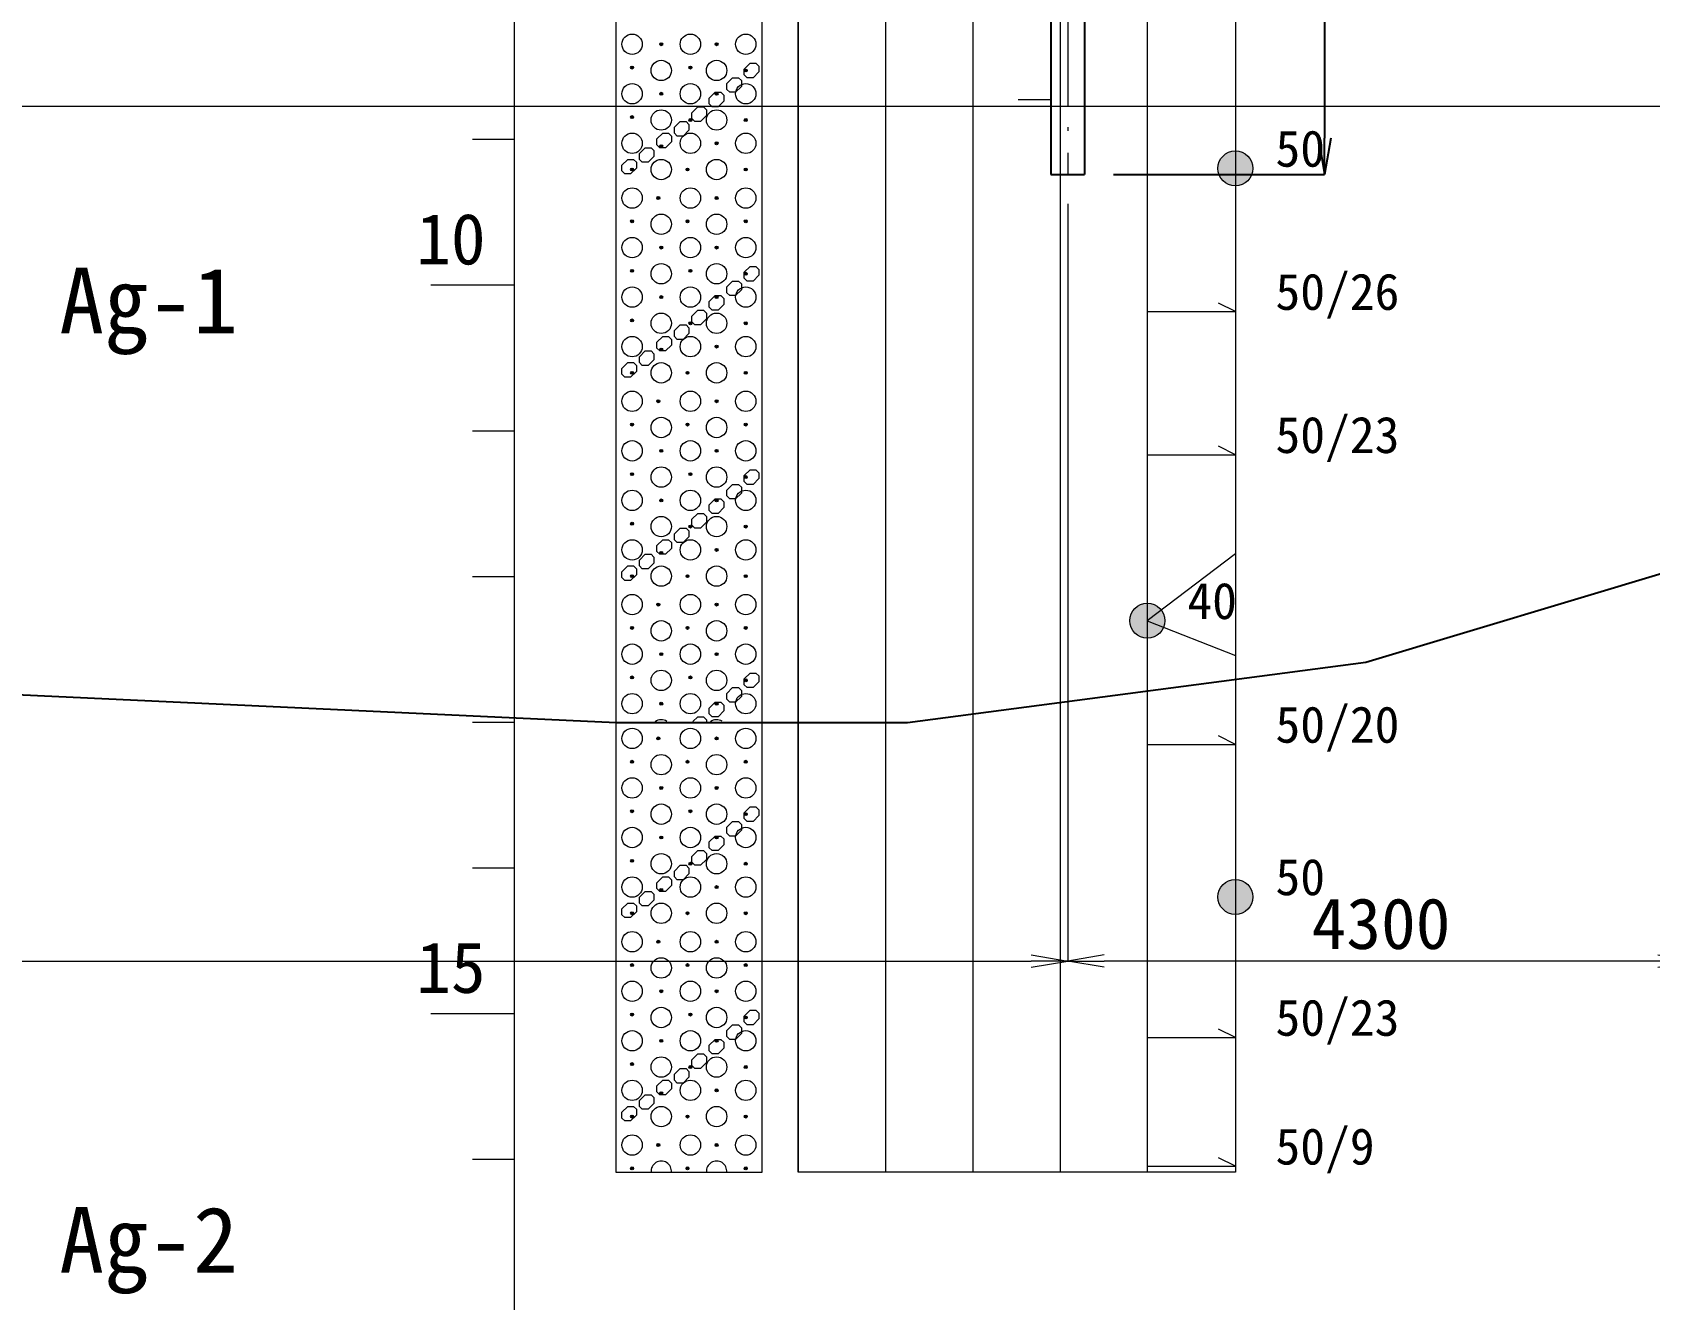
# Model space of a CAD drawing. Header units: millimetres. Extents: x 432273 to 1023813, y -32657 to 705940.
# Drawn here: x 754915 to 766012, y -12146 to -3447 of the extents above; entities that cross this region are included whole.
import ezdxf
from ezdxf.enums import TextEntityAlignment as Align

# ---------------------------------------------------------------- set-up
doc = ezdxf.new("R2010")
doc.units = ezdxf.units.MM
doc.header["$LTSCALE"] = 100
doc.header["$PDSIZE"] = 300
doc.linetypes.add('PS_SOLID', pattern=[0])
doc.linetypes.add('SXF_一点短鎖線', pattern=[9.25, 6, -1.5, 0.25, -1.5])
doc.layers.get('Defpoints').update_dxf_attribs({"color": 153})
for name, color, linetype, lineweight in [('D-BGD-BRG', 8, 'Continuous', 9), ('D-BMK', 2, 'SXF_一点短鎖線', 13), ('D-BYP-STR4', 6, 'Continuous', 25), ('D-STR-DIM', 7, 'Continuous', 13), ('D-STR-HTXT', 7, 'Continuous', 13)]:
    doc.layers.add(name, color=color, linetype=linetype, lineweight=lineweight)
doc.layers.add('D-WORK2', color=11, linetype='Continuous', plot=False)
doc.layers.add('地層線', color=7, linetype='Continuous')
doc.styles.add('MS ゴシック', font='MS Gothic.ttf')
doc.styles.add('MS-Gothic_5', font='MS Gothic.ttf', dxfattribs={"height": 5})
doc.dimstyles.new('DIM-100-F', dxfattribs={"dimscale": 100, "dimtxt": 3.5, "dimasz": 2.5, "dimexe": 0, "dimexo": 2, "dimgap": 0.8, "dimtad": 1, "dimdec": 0, "dimzin": 0, "dimdsep": 46, "dimtxsty": 'MS ゴシック', "dimblk": 'OPEN', "dimcen": 0.1, "dimclrd": 256, "dimclre": 256, "dimclrt": 256, "dimaunit": 1, "dimadec": 4, "dimazin": 0, "dimtfac": 1, "dimtdec": 0, "dimtmove": 2, "dimatfit": 3, "dimldrblk": 'OPEN', "dimfxl": 1, "dimtolj": 1, "dimtzin": 0, "dimlwd": -1, "dimlwe": -1, "dimarcsym": 2})

# ---------------------------------------------------------------- blocks, each defined once
blk = doc.blocks.new('_Open')
at = {"color": 0, "linetype": 'ByBlock', "lineweight": -2}
for p, q in [((-1, 0.167), (0, 0)), ((-1, -0.167), (0, 0)), ((0, 0), (-1, 0))]:
    blk.add_line(p, q, dxfattribs=at)
blk = doc.blocks.new('*D55')
at = {"layer": 'D-STR-DIM', "ltscale": 0.2, "transparency": 16777216}
for p, q in [((766319, -3394), (766319, -9822)), ((762019, -4624), (762019, -9822)), ((766069, -9822), (762269, -9822))]:
    blk.add_line(p, q, dxfattribs=at)
at = {"layer": 'Defpoints', "color": 0, "ltscale": 0.2, "transparency": 16777216}
for p in [(766319, -3194), (762019, -4424), (762019, -9822)]:
    blk.add_point(p, dxfattribs=at)
at = {"layer": 'D-STR-DIM', "ltscale": 0.2, "transparency": 16777216, "xscale": 250, "yscale": 250, "zscale": 250, "rotation": 180}
blk.add_blockref('_Open', (762019, -9822), dxfattribs=at)
at = {"layer": 'D-STR-DIM', "ltscale": 0.2, "transparency": 16777216, "xscale": 250, "yscale": 250, "zscale": 250}
blk.add_blockref('_Open', (766319, -9822), dxfattribs=at)
at = {"layer": 'D-STR-DIM', "ltscale": 0.2, "transparency": 16777216, "insert": (764169, -9567), "char_height": 350, "attachment_point": 5, "style": 'MS ゴシック'}
blk.add_mtext('\\A1;4300', dxfattribs=at)
blk = doc.blocks.new('*D148')
at = {"layer": 'D-STR-DIM', "ltscale": 1500, "transparency": 16777216}
for p, q in [((744219, -2594), (744219, -9822)), ((762019, -4624), (762019, -9822)), ((744469, -9822), (761769, -9822))]:
    blk.add_line(p, q, dxfattribs=at)
at = {"layer": 'Defpoints', "color": 0, "ltscale": 1500, "transparency": 16777216}
for p in [(744219, -2394), (762019, -4424), (762019, -9822)]:
    blk.add_point(p, dxfattribs=at)
at = {"layer": 'D-STR-DIM', "ltscale": 1500, "transparency": 16777216, "xscale": 250, "yscale": 250, "zscale": 250, "rotation": 180}
blk.add_blockref('_Open', (744219, -9822), dxfattribs=at)
at = {"layer": 'D-STR-DIM', "ltscale": 1500, "transparency": 16777216, "xscale": 250, "yscale": 250, "zscale": 250}
blk.add_blockref('_Open', (762019, -9822), dxfattribs=at)
at = {"layer": 'D-STR-DIM', "ltscale": 1500, "transparency": 16777216, "insert": (753119, -9567), "char_height": 350, "attachment_point": 5, "style": 'MS ゴシック'}
blk.add_mtext('\\A1;17800', dxfattribs=at)
blk = doc.blocks.new('*D285')
at = {"layer": 'D-WORK2', "ltscale": 1500, "transparency": 16777216}
for p, q in [((762519, 1406), (763782, 1406)), ((763782, 1156), (763782, -4174)), ((762334, -4424), (763782, -4424))]:
    blk.add_line(p, q, dxfattribs=at)
at = {"layer": 'Defpoints', "color": 0, "ltscale": 1500, "transparency": 16777216}
for p in [(762319, 1406), (762134, -4424), (763782, -4424)]:
    blk.add_point(p, dxfattribs=at)
at = {"layer": 'D-WORK2', "ltscale": 1500, "transparency": 16777216, "xscale": 250, "yscale": 250, "zscale": 250}
for p, rotation in [((763782, 1406), 90), ((763782, -4424), 270)]:
    blk.add_blockref('_Open', p, dxfattribs=dict(at, rotation=rotation))
at = {"layer": 'D-WORK2', "ltscale": 1500, "transparency": 16777216, "insert": (763527, -1509), "char_height": 350, "attachment_point": 5, "rotation": 90, "style": 'MS ゴシック'}
blk.add_mtext('\\A1;5830', dxfattribs=at)

msp = doc.modelspace()

# ---------------------------------------------------------------- hatches: boundary and pattern name
at = {"layer": 'D-BGD-BRG', "linetype": 'PS_SOLID'}
for points in [[(759239.9, -3529.2, 1), (759219.9, -3529.2, 1)], [(759619.9, -3529.2, 1), (759599.9, -3529.2, 1)], [(759039.9, -3689.2, 1), (759019.9, -3689.2, 1)], [(759439.9, -3689.2, 1), (759419.9, -3689.2, 1)], [(759819.9, -3709.2, 1), (759799.9, -3709.2, 1)], [(759239.9, -3869.2, 1), (759219.9, -3869.2, 1)], [(759619.9, -3869.2, 1), (759599.9, -3869.2, 1)], [(759039.9, -4029.2, 1), (759019.9, -4029.2, 1)], [(759439.9, -4049.2, 1), (759419.9, -4049.2, 1)], [(759819.9, -4049.2, 1), (759799.9, -4049.2, 1)], [(759619.9, -4209.2, 1), (759599.9, -4209.2, 1)], [(759239.9, -4229.2, 1), (759219.9, -4229.2, 1)], [(763289.9, -4381.6, 1), (763049.9, -4381.6, 1)], [(759039.9, -4389.2, 1), (759019.9, -4389.2, 1)], [(759419.9, -4389.2, 1), (759399.9, -4389.2, 1)], [(759819.9, -4389.2, 1), (759799.9, -4389.2, 1)], [(759219.9, -4584.6, 1), (759199.9, -4584.6, 1)], [(759619.9, -4584.6, 1), (759599.9, -4584.6, 1)], [(759039.9, -4744.6, 1), (759019.9, -4744.6, 1)], [(759419.9, -4744.6, 1), (759399.9, -4744.6, 1)], [(759819.9, -4744.6, 1), (759799.9, -4744.6, 1)], [(759239.9, -4924.6, 1), (759219.9, -4924.6, 1)], [(759619.9, -4924.6, 1), (759599.9, -4924.6, 1)], [(759039.9, -5084.6, 1), (759019.9, -5084.6, 1)], [(759439.9, -5084.6, 1), (759419.9, -5084.6, 1)], [(759819.9, -5104.6, 1), (759799.9, -5104.6, 1)], [(759239.9, -5264.6, 1), (759219.9, -5264.6, 1)], [(759619.9, -5264.6, 1), (759599.9, -5264.6, 1)], [(759039.9, -5424.6, 1), (759019.9, -5424.6, 1)], [(759439.9, -5444.6, 1), (759419.9, -5444.6, 1)], [(759819.9, -5444.6, 1), (759799.9, -5444.6, 1)], [(759239.9, -5624.6, 1), (759219.9, -5624.6, 1)], [(759619.9, -5604.6, 1), (759599.9, -5604.6, 1)], [(759039.9, -5784.6, 1), (759019.9, -5784.6, 1)], [(759419.9, -5784.6, 1), (759399.9, -5784.6, 1)], [(759819.9, -5784.6, 1), (759799.9, -5784.6, 1)], [(759219.9, -5979.9, 1), (759199.9, -5979.9, 1)], [(759619.9, -5979.9, 1), (759599.9, -5979.9, 1)], [(759039.9, -6139.9, 1), (759019.9, -6139.9, 1)], [(759419.9, -6139.9, 1), (759399.9, -6139.9, 1)], [(759819.9, -6139.9, 1), (759799.9, -6139.9, 1)], [(759239.9, -6319.9, 1), (759219.9, -6319.9, 1)], [(759619.9, -6319.9, 1), (759599.9, -6319.9, 1)], [(759039.9, -6479.9, 1), (759019.9, -6479.9, 1)], [(759439.9, -6479.9, 1), (759419.9, -6479.9, 1)], [(759819.9, -6499.9, 1), (759799.9, -6499.9, 1)], [(759239.9, -6659.9, 1), (759219.9, -6659.9, 1)], [(759619.9, -6659.9, 1), (759599.9, -6659.9, 1)], [(759039.9, -6819.9, 1), (759019.9, -6819.9, 1)], [(759439.9, -6839.9, 1), (759419.9, -6839.9, 1)], [(759819.9, -6839.9, 1), (759799.9, -6839.9, 1)], [(759619.9, -6999.9, 1), (759599.9, -6999.9, 1)], [(759239.9, -7019.9, 1), (759219.9, -7019.9, 1)], [(759039.9, -7179.9, 1), (759019.9, -7179.9, 1)], [(759419.9, -7179.9, 1), (759399.9, -7179.9, 1)], [(759819.9, -7179.9, 1), (759799.9, -7179.9, 1)], [(759219.9, -7375.3, 1), (759199.9, -7375.3, 1)], [(759619.9, -7375.3, 1), (759599.9, -7375.3, 1)], [(762685.2, -7486.2, 1), (762445.2, -7486.2, 1)], [(759039.9, -7535.3, 1), (759019.9, -7535.3, 1)], [(759419.9, -7535.3, 1), (759399.9, -7535.3, 1)], [(759819.9, -7535.3, 1), (759799.9, -7535.3, 1)], [(759239.9, -7715.3, 1), (759219.9, -7715.3, 1)], [(759619.9, -7715.3, 1), (759599.9, -7715.3, 1)], [(759039.9, -7875.3, 1), (759019.9, -7875.3, 1)], [(759439.9, -7875.3, 1), (759419.9, -7875.3, 1)], [(759819.9, -7895.3, 1), (759799.9, -7895.3, 1)], [(759239.9, -8055.3, 1), (759219.9, -8055.3, 1)], [(759619.9, -8055.3, 1), (759599.9, -8055.3, 1)], [(759219.9, -8293.9, 1), (759199.9, -8293.9, 1)], [(759619.9, -8293.9, 1), (759599.9, -8293.9, 1)], [(759039.9, -8453.9, 1), (759019.9, -8453.9, 1)], [(759419.9, -8453.9, 1), (759399.9, -8453.9, 1)], [(759819.9, -8453.9, 1), (759799.9, -8453.9, 1)], [(759239.9, -8633.9, 1), (759219.9, -8633.9, 1)], [(759619.9, -8633.9, 1), (759599.9, -8633.9, 1)], [(759039.9, -8793.9, 1), (759019.9, -8793.9, 1)], [(759439.9, -8793.9, 1), (759419.9, -8793.9, 1)], [(759819.9, -8813.9, 1), (759799.9, -8813.9, 1)], [(759239.9, -8973.9, 1), (759219.9, -8973.9, 1)], [(759619.9, -8973.9, 1), (759599.9, -8973.9, 1)], [(759039.9, -9133.9, 1), (759019.9, -9133.9, 1)], [(759439.9, -9153.9, 1), (759419.9, -9153.9, 1)], [(759819.9, -9153.9, 1), (759799.9, -9153.9, 1)], [(759619.9, -9313.9, 1), (759599.9, -9313.9, 1)], [(763289.9, -9381.6, 1), (763049.9, -9381.6, 1)], [(759239.9, -9333.9, 1), (759219.9, -9333.9, 1)], [(759039.9, -9493.9, 1), (759019.9, -9493.9, 1)], [(759419.9, -9493.9, 1), (759399.9, -9493.9, 1)], [(759819.9, -9493.9, 1), (759799.9, -9493.9, 1)], [(759219.9, -9689.2, 1), (759199.9, -9689.2, 1)], [(759619.9, -9689.2, 1), (759599.9, -9689.2, 1)], [(759039.9, -9849.2, 1), (759019.9, -9849.2, 1)], [(759419.9, -9849.2, 1), (759399.9, -9849.2, 1)], [(759819.9, -9849.2, 1), (759799.9, -9849.2, 1)], [(759239.9, -10029.2, 1), (759219.9, -10029.2, 1)], [(759619.9, -10029.2, 1), (759599.9, -10029.2, 1)], [(759039.9, -10189.2, 1), (759019.9, -10189.2, 1)], [(759439.9, -10189.2, 1), (759419.9, -10189.2, 1)], [(759819.9, -10209.2, 1), (759799.9, -10209.2, 1)], [(759239.9, -10369.2, 1), (759219.9, -10369.2, 1)], [(759619.9, -10369.2, 1), (759599.9, -10369.2, 1)], [(759039.9, -10529.2, 1), (759019.9, -10529.2, 1)], [(759439.9, -10549.2, 1), (759419.9, -10549.2, 1)], [(759819.9, -10549.2, 1), (759799.9, -10549.2, 1)], [(759239.9, -10729.2, 1), (759219.9, -10729.2, 1)], [(759619.9, -10709.2, 1), (759599.9, -10709.2, 1)], [(759039.9, -10889.2, 1), (759019.9, -10889.2, 1)], [(759419.9, -10889.2, 1), (759399.9, -10889.2, 1)], [(759819.9, -10889.2, 1), (759799.9, -10889.2, 1)], [(759219.9, -11084.6, 1), (759199.9, -11084.6, 1)], [(759619.9, -11084.6, 1), (759599.9, -11084.6, 1)], [(759039.9, -11244.6, 1), (759019.9, -11244.6, 1)], [(759419.9, -11244.6, 1), (759399.9, -11244.6, 1)], [(759819.9, -11244.6, 1), (759799.9, -11244.6, 1)]]:
    msp.add_hatch(color=256, dxfattribs=at).paths.add_polyline_path(points)

# ---------------------------------------------------------------- linework, layer by layer
for p, q in [((760169.9, -11271.1), (760169.9, 4816.1)), ((763169.9, 4816.1), (763169.9, -11271.1)), ((758219.9, -4183.9), (757934.9, -4183.9)), ((758219.9, -5183.9), (757649.9, -5183.9)), ((758219.9, -6183.9), (757934.9, -6183.9)), ((758219.9, -7183.9), (757934.9, -7183.9)), ((758219.9, -8183.9), (757934.9, -8183.9)), ((758219.9, -9183.9), (757934.9, -9183.9)), ((758219.9, -9183.9), (757934.9, -9183.9)), ((758219.9, -10183.9), (757649.9, -10183.9)), ((758219.9, -10183.9), (757649.9, -10183.9)), ((758219.9, -11183.9), (757934.9, -11183.9)), ((758219.9, -11183.9), (757934.9, -11183.9)), ((763169.9, -11271.1), (760169.9, -11271.1))]:
    msp.add_line(p, q, dxfattribs=at)
for points in [[(758219.9, 4816.1), (758219.9, -15183.9)], [(758919.9, -11273.9), (758919.9, 4816.1)], [(759919.9, 4816.1), (759919.9, -11273.9)], [(760169.9, 4816.1), (760169.9, -11271.1)], [(760768.7, 4816.1), (760768.7, -11271.1)], [(761367.5, 4816.1), (761367.5, -11271.1)], [(761966.4, 4816.1), (761966.4, -11271.1)], [(762565.2, 4816.1), (762565.2, -11271.1)], [(763169.9, 4816.1), (763169.9, -11271.1)], [(759799.9, -3699.2), (759839.9, -3659.2)], [(759839.9, -3659.2), (759879.9, -3659.2)], [(759879.9, -3659.2), (759899.9, -3679.2)], [(759679.9, -3799.2), (759719.9, -3759.2)], [(759719.9, -3759.2), (759759.9, -3759.2)], [(759759.9, -3759.2), (759779.9, -3779.2)], [(759799.9, -3739.2), (759799.9, -3699.2)], [(759819.9, -3759.2), (759799.9, -3739.2)], [(759859.9, -3759.2), (759819.9, -3759.2)], [(759899.9, -3719.2), (759859.9, -3759.2)], [(759899.9, -3679.2), (759899.9, -3719.2)], [(759559.9, -3899.2), (759599.9, -3859.2)], [(759599.9, -3859.2), (759639.9, -3859.2)], [(759639.9, -3859.2), (759659.9, -3879.2)], [(759659.9, -3879.2), (759659.9, -3919.2)], [(759679.9, -3839.2), (759679.9, -3799.2)], [(759699.9, -3859.2), (759679.9, -3839.2)], [(759739.9, -3859.2), (759699.9, -3859.2)], [(759779.9, -3819.2), (759739.9, -3859.2)], [(759779.9, -3779.2), (759779.9, -3819.2)], [(759439.9, -3999.2), (759479.9, -3959.2)], [(759479.9, -3959.2), (759519.9, -3959.2)], [(759519.9, -3959.2), (759539.9, -3979.2)], [(759539.9, -3979.2), (759539.9, -4019.2)], [(759559.9, -3939.2), (759559.9, -3899.2)], [(759579.9, -3959.2), (759559.9, -3939.2)], [(759619.9, -3959.2), (759579.9, -3959.2)], [(759659.9, -3919.2), (759619.9, -3959.2)], [(759319.9, -4099.2), (759359.9, -4059.2)], [(759319.9, -4139.2), (759319.9, -4099.2)], [(759359.9, -4059.2), (759399.9, -4059.2)], [(759399.9, -4059.2), (759419.9, -4079.2)], [(759419.9, -4079.2), (759419.9, -4119.2)], [(759439.9, -4039.2), (759439.9, -3999.2)], [(759459.9, -4059.2), (759439.9, -4039.2)], [(759499.9, -4059.2), (759459.9, -4059.2)], [(759539.9, -4019.2), (759499.9, -4059.2)], [(759199.9, -4179.2), (759239.9, -4139.2)], [(759199.9, -4219.2), (759199.9, -4179.2)], [(759239.9, -4139.2), (759279.9, -4139.2)], [(759299.9, -4199.2), (759259.9, -4239.2)], [(759279.9, -4139.2), (759299.9, -4159.2)], [(759299.9, -4159.2), (759299.9, -4199.2)], [(759339.9, -4159.2), (759319.9, -4139.2)], [(759379.9, -4159.2), (759339.9, -4159.2)], [(759419.9, -4119.2), (759379.9, -4159.2)], [(758959.9, -4359.2), (758999.9, -4319.2)], [(758999.9, -4319.2), (759039.9, -4319.2)], [(759039.9, -4319.2), (759059.9, -4339.2)], [(759079.9, -4279.2), (759119.9, -4239.2)], [(759079.9, -4319.2), (759079.9, -4279.2)], [(759099.9, -4339.2), (759079.9, -4319.2)], [(759119.9, -4239.2), (759159.9, -4239.2)], [(759179.9, -4299.2), (759139.9, -4339.2)], [(759159.9, -4239.2), (759179.9, -4259.2)], [(759179.9, -4259.2), (759179.9, -4299.2)], [(759219.9, -4239.2), (759199.9, -4219.2)], [(759259.9, -4239.2), (759219.9, -4239.2)], [(758959.9, -4399.2), (758959.9, -4359.2)], [(758979.9, -4419.2), (758959.9, -4399.2)], [(759019.9, -4419.2), (758979.9, -4419.2)], [(759059.9, -4379.2), (759019.9, -4419.2)], [(759059.9, -4339.2), (759059.9, -4379.2)], [(759139.9, -4339.2), (759099.9, -4339.2)], [(759799.9, -5094.6), (759839.9, -5054.6)], [(759799.9, -5134.6), (759799.9, -5094.6)], [(759839.9, -5054.6), (759879.9, -5054.6)], [(759879.9, -5054.6), (759899.9, -5074.6)], [(759899.9, -5074.6), (759899.9, -5114.6)], [(759679.9, -5194.6), (759719.9, -5154.6)], [(759679.9, -5234.6), (759679.9, -5194.6)], [(759719.9, -5154.6), (759759.9, -5154.6)], [(759779.9, -5214.6), (759739.9, -5254.6)], [(759759.9, -5154.6), (759779.9, -5174.6)], [(759779.9, -5174.6), (759779.9, -5214.6)], [(759819.9, -5154.6), (759799.9, -5134.6)], [(759859.9, -5154.6), (759819.9, -5154.6)], [(759899.9, -5114.6), (759859.9, -5154.6)], [(759559.9, -5294.6), (759599.9, -5254.6)], [(759559.9, -5334.6), (759559.9, -5294.6)], [(759599.9, -5254.6), (759639.9, -5254.6)], [(759659.9, -5314.6), (759619.9, -5354.6)], [(759639.9, -5254.6), (759659.9, -5274.6)], [(759659.9, -5274.6), (759659.9, -5314.6)], [(759699.9, -5254.6), (759679.9, -5234.6)], [(759739.9, -5254.6), (759699.9, -5254.6)], [(762571, -5364.1), (763169.9, -5364.1), (763053.6, -5306)], [(759439.9, -5394.6), (759479.9, -5354.6)], [(759439.9, -5434.6), (759439.9, -5394.6)], [(759459.9, -5454.6), (759439.9, -5434.6)], [(759479.9, -5354.6), (759519.9, -5354.6)], [(759539.9, -5414.6), (759499.9, -5454.6)], [(759519.9, -5354.6), (759539.9, -5374.6)], [(759539.9, -5374.6), (759539.9, -5414.6)], [(759579.9, -5354.6), (759559.9, -5334.6)], [(759619.9, -5354.6), (759579.9, -5354.6)], [(759199.9, -5574.6), (759239.9, -5534.6)], [(759239.9, -5534.6), (759279.9, -5534.6)], [(759279.9, -5534.6), (759299.9, -5554.6)], [(759319.9, -5494.6), (759359.9, -5454.6)], [(759319.9, -5534.6), (759319.9, -5494.6)], [(759339.9, -5554.6), (759319.9, -5534.6)], [(759359.9, -5454.6), (759399.9, -5454.6)], [(759419.9, -5514.6), (759379.9, -5554.6)], [(759399.9, -5454.6), (759419.9, -5474.6)], [(759419.9, -5474.6), (759419.9, -5514.6)], [(759499.9, -5454.6), (759459.9, -5454.6)], [(759079.9, -5674.6), (759119.9, -5634.6)], [(759119.9, -5634.6), (759159.9, -5634.6)], [(759159.9, -5634.6), (759179.9, -5654.6)], [(759179.9, -5654.6), (759179.9, -5694.6)], [(759199.9, -5614.6), (759199.9, -5574.6)], [(759219.9, -5634.6), (759199.9, -5614.6)], [(759259.9, -5634.6), (759219.9, -5634.6)], [(759299.9, -5594.6), (759259.9, -5634.6)], [(759299.9, -5554.6), (759299.9, -5594.6)], [(759379.9, -5554.6), (759339.9, -5554.6)], [(758959.9, -5754.6), (758999.9, -5714.6)], [(758959.9, -5794.6), (758959.9, -5754.6)], [(758999.9, -5714.6), (759039.9, -5714.6)], [(759039.9, -5714.6), (759059.9, -5734.6)], [(759059.9, -5734.6), (759059.9, -5774.6)], [(759079.9, -5714.6), (759079.9, -5674.6)], [(759099.9, -5734.6), (759079.9, -5714.6)], [(759139.9, -5734.6), (759099.9, -5734.6)], [(759179.9, -5694.6), (759139.9, -5734.6)], [(758979.9, -5814.6), (758959.9, -5794.6)], [(759019.9, -5814.6), (758979.9, -5814.6)], [(759059.9, -5774.6), (759019.9, -5814.6)], [(762571, -6346.7), (763169.9, -6346.7), (763053.6, -6288.5)], [(759799.9, -6489.9), (759839.9, -6449.9)], [(759799.9, -6529.9), (759799.9, -6489.9)], [(759819.9, -6549.9), (759799.9, -6529.9)], [(759839.9, -6449.9), (759879.9, -6449.9)], [(759899.9, -6509.9), (759859.9, -6549.9)], [(759879.9, -6449.9), (759899.9, -6469.9)], [(759899.9, -6469.9), (759899.9, -6509.9)], [(759559.9, -6689.9), (759599.9, -6649.9)], [(759599.9, -6649.9), (759639.9, -6649.9)], [(759639.9, -6649.9), (759659.9, -6669.9)], [(759679.9, -6589.9), (759719.9, -6549.9)], [(759679.9, -6629.9), (759679.9, -6589.9)], [(759699.9, -6649.9), (759679.9, -6629.9)], [(759739.9, -6649.9), (759699.9, -6649.9)], [(759719.9, -6549.9), (759759.9, -6549.9)], [(759779.9, -6609.9), (759739.9, -6649.9)], [(759759.9, -6549.9), (759779.9, -6569.9)], [(759779.9, -6569.9), (759779.9, -6609.9)], [(759859.9, -6549.9), (759819.9, -6549.9)], [(759439.9, -6789.9), (759479.9, -6749.9)], [(759479.9, -6749.9), (759519.9, -6749.9)], [(759519.9, -6749.9), (759539.9, -6769.9)], [(759559.9, -6729.9), (759559.9, -6689.9)], [(759579.9, -6749.9), (759559.9, -6729.9)], [(759619.9, -6749.9), (759579.9, -6749.9)], [(759659.9, -6709.9), (759619.9, -6749.9)], [(759659.9, -6669.9), (759659.9, -6709.9)], [(759319.9, -6889.9), (759359.9, -6849.9)], [(759359.9, -6849.9), (759399.9, -6849.9)], [(759399.9, -6849.9), (759419.9, -6869.9)], [(759419.9, -6869.9), (759419.9, -6909.9)], [(759439.9, -6829.9), (759439.9, -6789.9)], [(759459.9, -6849.9), (759439.9, -6829.9)], [(759499.9, -6849.9), (759459.9, -6849.9)], [(759539.9, -6809.9), (759499.9, -6849.9)], [(759539.9, -6769.9), (759539.9, -6809.9)], [(759199.9, -6969.9), (759239.9, -6929.9)], [(759199.9, -7009.9), (759199.9, -6969.9)], [(759239.9, -6929.9), (759279.9, -6929.9)], [(759299.9, -6989.9), (759259.9, -7029.9)], [(759279.9, -6929.9), (759299.9, -6949.9)], [(759299.9, -6949.9), (759299.9, -6989.9)], [(759319.9, -6929.9), (759319.9, -6889.9)], [(759339.9, -6949.9), (759319.9, -6929.9)], [(759379.9, -6949.9), (759339.9, -6949.9)], [(759419.9, -6909.9), (759379.9, -6949.9)], [(759079.9, -7069.9), (759119.9, -7029.9)], [(759079.9, -7109.9), (759079.9, -7069.9)], [(759119.9, -7029.9), (759159.9, -7029.9)], [(759179.9, -7089.9), (759139.9, -7129.9)], [(759159.9, -7029.9), (759179.9, -7049.9)], [(759179.9, -7049.9), (759179.9, -7089.9)], [(759219.9, -7029.9), (759199.9, -7009.9)], [(759259.9, -7029.9), (759219.9, -7029.9)], [(763169.9, -7026.9), (762565.2, -7486.2)], [(758959.9, -7149.9), (758999.9, -7109.9)], [(758959.9, -7189.9), (758959.9, -7149.9)], [(758979.9, -7209.9), (758959.9, -7189.9)], [(759019.9, -7209.9), (758979.9, -7209.9)], [(758999.9, -7109.9), (759039.9, -7109.9)], [(759059.9, -7169.9), (759019.9, -7209.9)], [(759039.9, -7109.9), (759059.9, -7129.9)], [(759059.9, -7129.9), (759059.9, -7169.9)], [(759099.9, -7129.9), (759079.9, -7109.9)], [(759139.9, -7129.9), (759099.9, -7129.9)], [(762565.2, -7486.2), (763169.9, -7724.6)], [(759799.9, -7885.3), (759839.9, -7845.3)], [(759839.9, -7845.3), (759879.9, -7845.3)], [(759879.9, -7845.3), (759899.9, -7865.3)], [(759899.9, -7865.3), (759899.9, -7905.3)], [(759679.9, -7985.3), (759719.9, -7945.3)], [(759679.9, -8025.3), (759679.9, -7985.3)], [(759719.9, -7945.3), (759759.9, -7945.3)], [(759759.9, -7945.3), (759779.9, -7965.3)], [(759779.9, -7965.3), (759779.9, -8005.3)], [(759799.9, -7925.3), (759799.9, -7885.3)], [(759819.9, -7945.3), (759799.9, -7925.3)], [(759859.9, -7945.3), (759819.9, -7945.3)], [(759899.9, -7905.3), (759859.9, -7945.3)], [(759559.9, -8085.3), (759599.9, -8045.3)], [(759559.9, -8125.3), (759559.9, -8085.3)], [(759599.9, -8045.3), (759639.9, -8045.3)], [(759639.9, -8045.3), (759659.9, -8065.3)], [(759659.9, -8065.3), (759659.9, -8105.3)], [(759699.9, -8045.3), (759679.9, -8025.3)], [(759739.9, -8045.3), (759699.9, -8045.3)], [(759779.9, -8005.3), (759739.9, -8045.3)], [(758919.9, -8183.9), (759919.9, -8183.9)], [(759447.1, -8178.1), (759479.9, -8145.3)], [(759479.9, -8145.3), (759519.9, -8145.3)], [(759519.9, -8145.3), (759539.9, -8165.3)], [(759539.9, -8165.3), (759539.9, -8178.1)], [(759579.9, -8145.3), (759559.9, -8125.3)], [(759619.9, -8145.3), (759579.9, -8145.3)], [(759659.9, -8105.3), (759619.9, -8145.3)], [(762571, -8335), (763169.9, -8335), (763053.6, -8276.9)], [(759799.9, -8803.9), (759839.9, -8763.9)], [(759839.9, -8763.9), (759879.9, -8763.9)], [(759879.9, -8763.9), (759899.9, -8783.9)], [(759679.9, -8903.9), (759719.9, -8863.9)], [(759719.9, -8863.9), (759759.9, -8863.9)], [(759759.9, -8863.9), (759779.9, -8883.9)], [(759799.9, -8843.9), (759799.9, -8803.9)], [(759819.9, -8863.9), (759799.9, -8843.9)], [(759859.9, -8863.9), (759819.9, -8863.9)], [(759899.9, -8823.9), (759859.9, -8863.9)], [(759899.9, -8783.9), (759899.9, -8823.9)], [(759559.9, -9003.9), (759599.9, -8963.9)], [(759599.9, -8963.9), (759639.9, -8963.9)], [(759639.9, -8963.9), (759659.9, -8983.9)], [(759659.9, -8983.9), (759659.9, -9023.9)], [(759679.9, -8943.9), (759679.9, -8903.9)], [(759699.9, -8963.9), (759679.9, -8943.9)], [(759739.9, -8963.9), (759699.9, -8963.9)], [(759779.9, -8923.9), (759739.9, -8963.9)], [(759779.9, -8883.9), (759779.9, -8923.9)], [(759439.9, -9103.9), (759479.9, -9063.9)], [(759479.9, -9063.9), (759519.9, -9063.9)], [(759519.9, -9063.9), (759539.9, -9083.9)], [(759539.9, -9083.9), (759539.9, -9123.9)], [(759559.9, -9043.9), (759559.9, -9003.9)], [(759579.9, -9063.9), (759559.9, -9043.9)], [(759619.9, -9063.9), (759579.9, -9063.9)], [(759659.9, -9023.9), (759619.9, -9063.9)], [(759319.9, -9203.9), (759359.9, -9163.9)], [(759319.9, -9243.9), (759319.9, -9203.9)], [(759359.9, -9163.9), (759399.9, -9163.9)], [(759399.9, -9163.9), (759419.9, -9183.9)], [(759419.9, -9183.9), (759419.9, -9223.9)], [(759439.9, -9143.9), (759439.9, -9103.9)], [(759459.9, -9163.9), (759439.9, -9143.9)], [(759499.9, -9163.9), (759459.9, -9163.9)], [(759539.9, -9123.9), (759499.9, -9163.9)], [(759199.9, -9283.9), (759239.9, -9243.9)], [(759199.9, -9323.9), (759199.9, -9283.9)], [(759239.9, -9243.9), (759279.9, -9243.9)], [(759299.9, -9303.9), (759259.9, -9343.9)], [(759279.9, -9243.9), (759299.9, -9263.9)], [(759299.9, -9263.9), (759299.9, -9303.9)], [(759339.9, -9263.9), (759319.9, -9243.9)], [(759379.9, -9263.9), (759339.9, -9263.9)], [(759419.9, -9223.9), (759379.9, -9263.9)], [(758959.9, -9463.9), (758999.9, -9423.9)], [(758999.9, -9423.9), (759039.9, -9423.9)], [(759039.9, -9423.9), (759059.9, -9443.9)], [(759079.9, -9383.9), (759119.9, -9343.9)], [(759079.9, -9423.9), (759079.9, -9383.9)], [(759099.9, -9443.9), (759079.9, -9423.9)], [(759119.9, -9343.9), (759159.9, -9343.9)], [(759179.9, -9403.9), (759139.9, -9443.9)], [(759159.9, -9343.9), (759179.9, -9363.9)], [(759179.9, -9363.9), (759179.9, -9403.9)], [(759219.9, -9343.9), (759199.9, -9323.9)], [(759259.9, -9343.9), (759219.9, -9343.9)], [(758959.9, -9503.9), (758959.9, -9463.9)], [(758979.9, -9523.9), (758959.9, -9503.9)], [(759019.9, -9523.9), (758979.9, -9523.9)], [(759059.9, -9483.9), (759019.9, -9523.9)], [(759059.9, -9443.9), (759059.9, -9483.9)], [(759139.9, -9443.9), (759099.9, -9443.9)], [(759799.9, -10199.2), (759839.9, -10159.2)], [(759799.9, -10239.2), (759799.9, -10199.2)], [(759839.9, -10159.2), (759879.9, -10159.2)], [(759879.9, -10159.2), (759899.9, -10179.2)], [(759899.9, -10179.2), (759899.9, -10219.2)], [(759679.9, -10299.2), (759719.9, -10259.2)], [(759679.9, -10339.2), (759679.9, -10299.2)], [(759719.9, -10259.2), (759759.9, -10259.2)], [(759779.9, -10319.2), (759739.9, -10359.2)], [(759759.9, -10259.2), (759779.9, -10279.2)], [(759779.9, -10279.2), (759779.9, -10319.2)], [(759819.9, -10259.2), (759799.9, -10239.2)], [(759859.9, -10259.2), (759819.9, -10259.2)], [(759899.9, -10219.2), (759859.9, -10259.2)], [(762571, -10346.7), (763169.9, -10346.7), (763053.6, -10288.5)], [(759559.9, -10399.2), (759599.9, -10359.2)], [(759559.9, -10439.2), (759559.9, -10399.2)], [(759599.9, -10359.2), (759639.9, -10359.2)], [(759659.9, -10419.2), (759619.9, -10459.2)], [(759639.9, -10359.2), (759659.9, -10379.2)], [(759659.9, -10379.2), (759659.9, -10419.2)], [(759699.9, -10359.2), (759679.9, -10339.2)], [(759739.9, -10359.2), (759699.9, -10359.2)], [(759439.9, -10499.2), (759479.9, -10459.2)], [(759439.9, -10539.2), (759439.9, -10499.2)], [(759459.9, -10559.2), (759439.9, -10539.2)], [(759479.9, -10459.2), (759519.9, -10459.2)], [(759539.9, -10519.2), (759499.9, -10559.2)], [(759519.9, -10459.2), (759539.9, -10479.2)], [(759539.9, -10479.2), (759539.9, -10519.2)], [(759579.9, -10459.2), (759559.9, -10439.2)], [(759619.9, -10459.2), (759579.9, -10459.2)], [(759199.9, -10679.2), (759239.9, -10639.2)], [(759239.9, -10639.2), (759279.9, -10639.2)], [(759279.9, -10639.2), (759299.9, -10659.2)], [(759319.9, -10599.2), (759359.9, -10559.2)], [(759319.9, -10639.2), (759319.9, -10599.2)], [(759339.9, -10659.2), (759319.9, -10639.2)], [(759359.9, -10559.2), (759399.9, -10559.2)], [(759419.9, -10619.2), (759379.9, -10659.2)], [(759399.9, -10559.2), (759419.9, -10579.2)], [(759419.9, -10579.2), (759419.9, -10619.2)], [(759499.9, -10559.2), (759459.9, -10559.2)], [(759079.9, -10779.2), (759119.9, -10739.2)], [(759119.9, -10739.2), (759159.9, -10739.2)], [(759159.9, -10739.2), (759179.9, -10759.2)], [(759179.9, -10759.2), (759179.9, -10799.2)], [(759199.9, -10719.2), (759199.9, -10679.2)], [(759219.9, -10739.2), (759199.9, -10719.2)], [(759259.9, -10739.2), (759219.9, -10739.2)], [(759299.9, -10699.2), (759259.9, -10739.2)], [(759299.9, -10659.2), (759299.9, -10699.2)], [(759379.9, -10659.2), (759339.9, -10659.2)], [(758959.9, -10859.2), (758999.9, -10819.2)], [(758959.9, -10899.2), (758959.9, -10859.2)], [(758999.9, -10819.2), (759039.9, -10819.2)], [(759039.9, -10819.2), (759059.9, -10839.2)], [(759059.9, -10839.2), (759059.9, -10879.2)], [(759079.9, -10819.2), (759079.9, -10779.2)], [(759099.9, -10839.2), (759079.9, -10819.2)], [(759139.9, -10839.2), (759099.9, -10839.2)], [(759179.9, -10799.2), (759139.9, -10839.2)], [(758979.9, -10919.2), (758959.9, -10899.2)], [(759019.9, -10919.2), (758979.9, -10919.2)], [(759059.9, -10879.2), (759019.9, -10919.2)], [(762571, -11230.4), (763169.9, -11230.4), (763053.6, -11172.3)], [(759919.9, -11273.9), (758919.9, -11273.9)]]:
    msp.add_lwpolyline(points, dxfattribs=at)
for centre, radius in [((759029.9, -3529.2), 70), ((759229.9, -3529.2), 10), ((759429.9, -3529.2), 70), ((759609.9, -3529.2), 10), ((759809.9, -3529.2), 70), ((759229.9, -3709.2), 70), ((759609.9, -3709.2), 70), ((759029.9, -3689.2), 10), ((759429.9, -3689.2), 10), ((759809.9, -3709.2), 10), ((759029.9, -3869.2), 70), ((759229.9, -3869.2), 10), ((759429.9, -3869.2), 70), ((759609.9, -3869.2), 10), ((759809.9, -3869.2), 70), ((759229.9, -4049.2), 70), ((759609.9, -4049.2), 70), ((759029.9, -4029.2), 10), ((759429.9, -4049.2), 10), ((759809.9, -4049.2), 10), ((759029.9, -4209.2), 70), ((759429.9, -4209.2), 70), ((759609.9, -4209.2), 10), ((759809.9, -4209.2), 70), ((759229.9, -4389.2), 70), ((759229.9, -4229.2), 10), ((759609.9, -4389.2), 70), ((763169.9, -4381.6), 120), ((759029.9, -4389.2), 10), ((759409.9, -4389.2), 10), ((759809.9, -4389.2), 10), ((759029.9, -4584.6), 70), ((759429.9, -4584.6), 70), ((759809.9, -4584.6), 70), ((759209.9, -4584.6), 10), ((759609.9, -4584.6), 10), ((759029.9, -4744.6), 10), ((759229.9, -4764.6), 70), ((759409.9, -4744.6), 10), ((759609.9, -4764.6), 70), ((759809.9, -4744.6), 10), ((759029.9, -4924.6), 70), ((759429.9, -4924.6), 70), ((759809.9, -4924.6), 70), ((759229.9, -4924.6), 10), ((759609.9, -4924.6), 10), ((759029.9, -5084.6), 10), ((759229.9, -5104.6), 70), ((759429.9, -5084.6), 10), ((759609.9, -5104.6), 70), ((759809.9, -5104.6), 10), ((759029.9, -5264.6), 70), ((759429.9, -5264.6), 70), ((759809.9, -5264.6), 70), ((759229.9, -5264.6), 10), ((759609.9, -5264.6), 10), ((759029.9, -5424.6), 10), ((759229.9, -5444.6), 70), ((759429.9, -5444.6), 10), ((759609.9, -5444.6), 70), ((759809.9, -5444.6), 10), ((759029.9, -5604.6), 70), ((759429.9, -5604.6), 70), ((759809.9, -5604.6), 70), ((759229.9, -5624.6), 10), ((759609.9, -5604.6), 10), ((759229.9, -5784.6), 70), ((759609.9, -5784.6), 70), ((759029.9, -5784.6), 10), ((759409.9, -5784.6), 10), ((759809.9, -5784.6), 10), ((759029.9, -5979.9), 70), ((759209.9, -5979.9), 10), ((759429.9, -5979.9), 70), ((759609.9, -5979.9), 10), ((759809.9, -5979.9), 70), ((759229.9, -6159.9), 70), ((759609.9, -6159.9), 70), ((759029.9, -6139.9), 10), ((759409.9, -6139.9), 10), ((759809.9, -6139.9), 10), ((759029.9, -6319.9), 70), ((759229.9, -6319.9), 10), ((759429.9, -6319.9), 70), ((759609.9, -6319.9), 10), ((759809.9, -6319.9), 70), ((759229.9, -6499.9), 70), ((759609.9, -6499.9), 70), ((759029.9, -6479.9), 10), ((759429.9, -6479.9), 10), ((759809.9, -6499.9), 10), ((759029.9, -6659.9), 70), ((759229.9, -6659.9), 10), ((759429.9, -6659.9), 70), ((759609.9, -6659.9), 10), ((759809.9, -6659.9), 70), ((759029.9, -6819.9), 10), ((759229.9, -6839.9), 70), ((759429.9, -6839.9), 10), ((759609.9, -6839.9), 70), ((759809.9, -6839.9), 10), ((759029.9, -6999.9), 70), ((759429.9, -6999.9), 70), ((759609.9, -6999.9), 10), ((759809.9, -6999.9), 70), ((759229.9, -7019.9), 10), ((759029.9, -7179.9), 10), ((759229.9, -7179.9), 70), ((759409.9, -7179.9), 10), ((759609.9, -7179.9), 70), ((759809.9, -7179.9), 10), ((759029.9, -7375.3), 70), ((759429.9, -7375.3), 70), ((759809.9, -7375.3), 70), ((759209.9, -7375.3), 10), ((759609.9, -7375.3), 10), ((762565.2, -7486.2), 120), ((759029.9, -7535.3), 10), ((759229.9, -7555.3), 70), ((759409.9, -7535.3), 10), ((759609.9, -7555.3), 70), ((759809.9, -7535.3), 10), ((759029.9, -7715.3), 70), ((759429.9, -7715.3), 70), ((759809.9, -7715.3), 70), ((759229.9, -7715.3), 10), ((759609.9, -7715.3), 10), ((759029.9, -7875.3), 10), ((759229.9, -7895.3), 70), ((759429.9, -7875.3), 10), ((759609.9, -7895.3), 70), ((759029.9, -8055.3), 70), ((759429.9, -8055.3), 70), ((759809.9, -8055.3), 70), ((759809.9, -7895.3), 10), ((759229.9, -8055.3), 10), ((759609.9, -8055.3), 10), ((759029.9, -8293.9), 70), ((759209.9, -8293.9), 10), ((759429.9, -8293.9), 70), ((759609.9, -8293.9), 10), ((759809.9, -8293.9), 70), ((759229.9, -8473.9), 70), ((759609.9, -8473.9), 70), ((759029.9, -8453.9), 10), ((759409.9, -8453.9), 10), ((759809.9, -8453.9), 10), ((759029.9, -8633.9), 70), ((759229.9, -8633.9), 10), ((759429.9, -8633.9), 70), ((759609.9, -8633.9), 10), ((759809.9, -8633.9), 70), ((759229.9, -8813.9), 70), ((759609.9, -8813.9), 70), ((759029.9, -8793.9), 10), ((759429.9, -8793.9), 10), ((759809.9, -8813.9), 10), ((759029.9, -8973.9), 70), ((759229.9, -8973.9), 10), ((759429.9, -8973.9), 70), ((759609.9, -8973.9), 10), ((759809.9, -8973.9), 70), ((759229.9, -9153.9), 70), ((759609.9, -9153.9), 70), ((759029.9, -9133.9), 10), ((759429.9, -9153.9), 10), ((759809.9, -9153.9), 10), ((759029.9, -9313.9), 70), ((759429.9, -9313.9), 70), ((759609.9, -9313.9), 10), ((759809.9, -9313.9), 70), ((763169.9, -9381.6), 120), ((759229.9, -9493.9), 70), ((759229.9, -9333.9), 10), ((759609.9, -9493.9), 70), ((759029.9, -9493.9), 10), ((759409.9, -9493.9), 10), ((759809.9, -9493.9), 10), ((759029.9, -9689.2), 70), ((759429.9, -9689.2), 70), ((759809.9, -9689.2), 70), ((759209.9, -9689.2), 10), ((759609.9, -9689.2), 10), ((759029.9, -9849.2), 10), ((759229.9, -9869.2), 70), ((759409.9, -9849.2), 10), ((759609.9, -9869.2), 70), ((759809.9, -9849.2), 10), ((759029.9, -10029.2), 70), ((759429.9, -10029.2), 70), ((759809.9, -10029.2), 70), ((759229.9, -10029.2), 10), ((759609.9, -10029.2), 10), ((759029.9, -10189.2), 10), ((759229.9, -10209.2), 70), ((759429.9, -10189.2), 10), ((759609.9, -10209.2), 70), ((759809.9, -10209.2), 10), ((759029.9, -10369.2), 70), ((759429.9, -10369.2), 70), ((759809.9, -10369.2), 70), ((759229.9, -10369.2), 10), ((759609.9, -10369.2), 10), ((759029.9, -10529.2), 10), ((759229.9, -10549.2), 70), ((759429.9, -10549.2), 10), ((759609.9, -10549.2), 70), ((759809.9, -10549.2), 10), ((759029.9, -10709.2), 70), ((759429.9, -10709.2), 70), ((759809.9, -10709.2), 70), ((759229.9, -10729.2), 10), ((759609.9, -10709.2), 10), ((759229.9, -10889.2), 70), ((759609.9, -10889.2), 70), ((759029.9, -10889.2), 10), ((759409.9, -10889.2), 10), ((759809.9, -10889.2), 10), ((759029.9, -11084.6), 70), ((759209.9, -11084.6), 10), ((759429.9, -11084.6), 70), ((759609.9, -11084.6), 10), ((759809.9, -11084.6), 70), ((759029.9, -11244.6), 10), ((759409.9, -11244.6), 10), ((759809.9, -11244.6), 10)]:
    msp.add_circle(centre, radius, dxfattribs=at)
for centre, start, end in [((759229.9, -8235.3), 55.82892, 126.64565), ((759609.9, -8235.3), 57.28832, 127.9716), ((759229.9, -11264.6), 354.52263, 185.19443), ((759609.9, -11264.6), 354.34955, 185.04773)]:
    msp.add_arc(centre, 70, start, end, dxfattribs=at)
at = {"layer": 'D-BMK', "linetype": 'SXF_一点短鎖線'}
msp.add_line((762018.9, -2423.9), (762018.9, -4423.9), dxfattribs=at)
at = {"layer": 'D-BYP-STR4'}
for p, q in [((761903.9, -2423.9), (761903.9, -4423.9)), ((762133.9, -2423.9), (762133.9, -4423.9)), ((761903.9, -4423.9), (762133.9, -4423.9))]:
    msp.add_line(p, q, dxfattribs=at)
at = {"layer": 'D-STR-HTXT'}
for p, q in [((741519.3, -3955.2), (771203.9, -3955.2)), ((761903.9, -3910.2), (761678.9, -3910.2))]:
    msp.add_line(p, q, dxfattribs=at)
at = {"layer": '地層線', "ltscale": 0.01}
msp.add_lwpolyline([(727445.4, -7563.9), (745633.8, -7563.9), (758919.8, -8183.9), (760919.8, -8183.9), (764065.5, -7769.5), (766167.6, -7138.9), (768966.4, -6514.1), (771045.9, -6278.9), (772783.4, -6203.9), (782908.5, -6203.9)], dxfattribs=at)

# ---------------------------------------------------------------- texts
at = {"layer": 'D-BGD-BRG', "linetype": 'PS_SOLID', "style": 'MS ゴシック'}
for s, p in [('50', (763444.7, -4119.9)), ('50/26', (763444.7, -5102.5)), ('50/23', (763444.7, -6085)), ('40', (762840.1, -7224.6)), ('50/20', (763444.7, -8073.4)), ('50', (763444.7, -9119.9)), ('50/23', (763444.7, -10085)), ('50/9', (763444.7, -10968.8))]:
    msp.add_text(s, height=250, dxfattribs=at).set_placement(p, align=Align.TOP_LEFT)
for s, p in [('10', (757548.7, -5040.5)), ('15', (757548.7, -10040.5))]:
    msp.add_text(s, height=350, dxfattribs=at).set_placement(p)
at = {"layer": '地層線', "ltscale": 0.01, "style": 'MS-Gothic_5'}
for s, p in [('Ag-1', (755099.9, -5513.6)), ('Ag-2', (755099.9, -11959.9))]:
    msp.add_text(s, height=450, dxfattribs=at).set_placement(p)

# ---------------------------------------------------------------- dimensions: what is measured, and where the dimension line sits
at = {"layer": 'D-STR-DIM', "ltscale": 1500}
dim = msp.add_linear_dim(base=(762018.9, -9822.2), p1=(744218.9, -2393.9), p2=(762018.9, -4423.9), dimstyle='DIM-100-F', dxfattribs=at)
dim.commit()
dim.dimension.update_dxf_attribs({"geometry": '*D148', "text_midpoint": (753118.9, -9567.2)})
at = {"layer": 'D-STR-DIM', "ltscale": 0.2}
dim = msp.add_linear_dim(base=(762018.9, -9822.2), p1=(766318.6, -3193.9), p2=(762018.9, -4423.9), dimstyle='DIM-100-F', dxfattribs=at)
dim.commit()
dim.dimension.update_dxf_attribs({"geometry": '*D55', "text_midpoint": (764168.8, -9567.2)})
at = {"layer": 'D-WORK2', "ltscale": 1500}
dim = msp.add_linear_dim(base=(763782.3, -4423.9), p1=(762318.9, 1406.1), p2=(762133.9, -4423.9), angle=90, dimstyle='DIM-100-F', dxfattribs=at)
dim.commit()
dim.dimension.update_dxf_attribs({"geometry": '*D285', "text_midpoint": (763527.3, -1508.9)})

doc.saveas('drawing.dxf')
